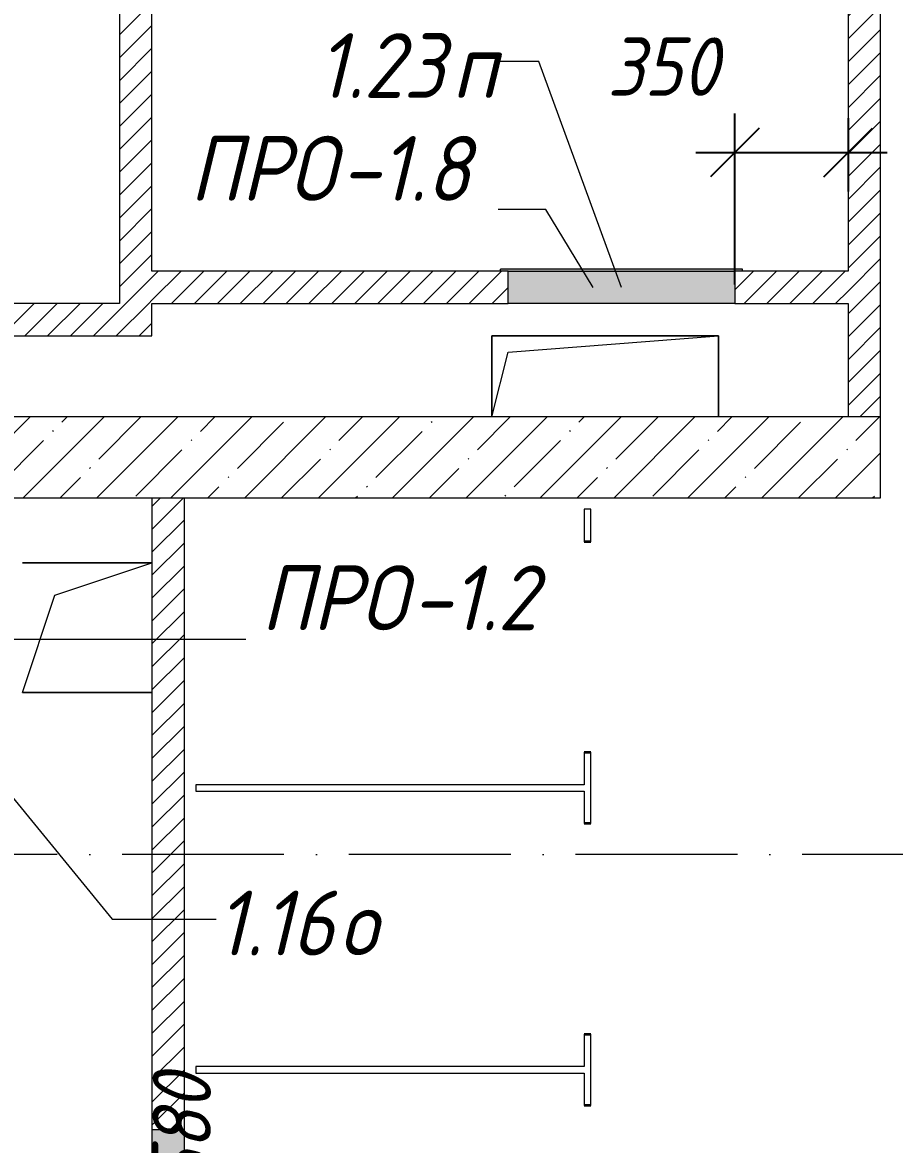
# Model space of a CAD drawing. Header units: millimetres. Extents: x -12989 to 629078, y -109036 to 555275.
# Drawn here: x 523013 to 525707, y 266827 to 270290 of the extents above; entities that cross this region are included whole.
import ezdxf

# ---------------------------------------------------------------- set-up
doc = ezdxf.new("R2010")
doc.units = ezdxf.units.MM
doc.linetypes.add('50_200_ШТРИХ_1Т_ш5_п1_п1_', pattern=[700, 500, -100, 0, -100])
for name, color, linetype, lineweight in [('A-____-____-DIMS', 7, 'Continuous', 9), ('A-DOOR-OPNG-MCUT', 7, 'Continuous', 35), ('A-FLOR-____-OTLN', 7, 'Continuous', 9), ('A-GENM-____-IDEN', 7, 'Continuous', 9), ('A-GENM-____-OTLN', 7, 'Continuous', 9), ('A-GLAZ-____-IDEN', 7, 'Continuous', 9), ('A-GLAZ-____-OTLN', 7, 'Continuous', 9), ('A-WALL-____-MCUT-1', 7, 'Continuous', 9), ('A-WALL-____-PATT-1', 7, 'Continuous', 9), ('A-WALL-FNSH-MCUT-1', 7, 'Continuous', 9), ('S-GRID-____-OTLN-1', 7, '50_200_ШТРИХ_1Т_ш5_п1_п1_', 9)]:
    doc.layers.add(name, color=color, linetype=linetype, lineweight=lineweight)
doc.layers.add('A-DOOR-____-OTLN-1', color=7, linetype='Continuous', lineweight=9, true_color=0xffffff)
doc.layers.add('A-GLAZ-____-OTLN-1', color=7, linetype='Continuous', lineweight=9, true_color=0xc0c0c0)
doc.styles.add('ISOCPEUR_I_10', font='isocpeui.ttf', dxfattribs={"width": 0.9, "height": 180})
doc.styles.add('ISOCPEUR_I_9', font='isocpeui.ttf', dxfattribs={"width": 0.9, "height": 250})
doc.dimstyles.new('ISO-1_8_0_9К_СРЕДНИЙ_Кладочные_4', dxfattribs={"dimscale": 304.8, "dimtxt": 179.276612, "dimasz": 0.492126, "dimexe": 0.393701, "dimexo": 0, "dimgap": 0, "dimtad": 1, "dimdec": 3, "dimrnd": 0.001, "dimdsep": 46, "dimtxsty": 'ISOCPEUR_I_10', "dimblk1": 'OBLIQUE', "dimblk2": 'OBLIQUE', "dimsah": 1, "dimcen": 0.09, "dimdle": 0.393701, "dimazin": 0, "dimtfac": 1, "dimtdec": 4, "dimtix": 1, "dimtmove": 1, "dimatfit": 3, "dimfxl": 1, "dimtvp": 1, "dimtolj": 1, "dimtzin": 0, "dimarcsym": 2})
pattern_1 = [(45, (513013.31, 265891.49), (-35.35534, 35.35534), [])]

# ---------------------------------------------------------------- blocks, each defined once
blk = doc.blocks.new('DOR_ДУ_распашная__1Ст_Прямоугольная_ШЕР - Вн_650х2100h_Кабинки С_у-17949503-АР1_План отверстий 1 этажа в осях 1-64_А-ГГ')
at = {"layer": 'A-DOOR-OPNG-MCUT'}
for p, q in [((-325, 10), (-325, -10)), ((325, -10), (325, 10))]:
    blk.add_line(p, q, dxfattribs=at)
blk = doc.blocks.new('AR_Отверстие Ниша - Лючок-32401328-АР1_План отверстий 1 этажа в осях 1-64_А-ГГ')
at = {"layer": 'A-GLAZ-____-OTLN'}
blk.add_hatch(color=256, dxfattribs=at).paths.add_polyline_path([(-200, -50), (200, -50), (200, 50), (-200, 50), (-200, -47)], flags=0)
for p, q in [((200, 50), (-200, 50)), ((200, -50), (200, 50)), ((-200, -50), (200, -50))]:
    blk.add_line(p, q, dxfattribs=at)
blk = doc.blocks.new('AR_Отверстие Ниша - Лючок-32405838-АР1_План отверстий 1 этажа в осях 1-64_А-ГГ')
at = {"layer": 'A-GLAZ-____-OTLN'}
blk.add_hatch(color=256, dxfattribs=at).paths.add_polyline_path([(350, -50), (350, 50), (-350, 50), (-350, -50)], flags=0)
for p, q in [((-350, 50), (350, 50)), ((-350, -50), (-350, 50)), ((350, 50), (350, -50)), ((350, -50), (-350, -50))]:
    blk.add_line(p, q, dxfattribs=at)
blk = doc.blocks.new('Л_Общий_Лючок - Лючок-29741595-АР1_План отверстий 1 этажа в осях 1-64_А-ГГ')
at = {"layer": 'A-GLAZ-____-OTLN-1'}
blk.add_hatch(color=256, dxfattribs=at).paths.add_polyline_path([(-24, 0), (-24, -6), (724, -6), (724, 0), (0, 0)], flags=0)
at = {"layer": 'A-GLAZ-____-OTLN'}
for p, q in [((-24, 0), (-24, -6)), ((724, 0), (724, -6)), ((-24, -6), (724, -6))]:
    blk.add_line(p, q, dxfattribs=at)
blk = doc.blocks.new('AR_Отверстие прямоугольное _в плите_ - AR_Отверстие прямоугольное _в плите_-30459221-АР1_План отверстий 1 этажа в осях 1-64_А-ГГ')
at = {"layer": 'A-GENM-____-OTLN'}
for p, q in [((350, 125), (-350, 125)), ((-350, 125), (-350, -125)), ((-300, 75), (350, 125)), ((350, -125), (350, 125)), ((-350, -125), (-300, 75))]:
    blk.add_line(p, q, dxfattribs=at)
blk = doc.blocks.new('AR_Отверстие прямоугольное _в плите_ - AR_Отверстие прямоугольное _в плите_-30459211-АР1_План отверстий 1 этажа в осях 1-64_А-ГГ')
at = {"layer": 'A-GENM-____-OTLN'}
for p, q in [((200, 200), (-200, 200)), ((-100, 100), (200, 200)), ((-200, -200), (-100, 100)), ((-200, -200), (200, -200))]:
    blk.add_line(p, q, dxfattribs=at)
blk = doc.blocks.new('_Oblique')
at = {"color": 0, "linetype": 'ByBlock', "lineweight": -2}
blk.add_line((-0.5, -0.5), (0.5, 0.5), dxfattribs=at)
blk = doc.blocks.new('*D5819')
at = {"layer": 'A-____-____-DIMS', "color": 0, "lineweight": -2, "transparency": 16777216}
for p, q in [((525213.3, 269481.7), (525213.3, 270008.6)), ((525563.3, 269994.7), (525563.3, 269768.6)), ((525093.3, 269888.6), (525683.3, 269888.6))]:
    blk.add_line(p, q, dxfattribs=at)
at = {"layer": 'Defpoints', "color": 0, "transparency": 16777216}
for p in [(525563.3, 269994.7), (525563.3, 269888.6), (525213.3, 269481.7)]:
    blk.add_point(p, dxfattribs=at)
at = {"layer": 'A-____-____-DIMS', "color": 0, "lineweight": -2, "transparency": 16777216, "xscale": 150, "yscale": 150, "zscale": 150, "rotation": 180}
blk.add_blockref('_Oblique', (525213.3, 269888.6), dxfattribs=at)
at = {"layer": 'A-____-____-DIMS', "color": 0, "lineweight": -2, "transparency": 16777216, "xscale": 150, "yscale": 150, "zscale": 150}
blk.add_blockref('_Oblique', (525563.3, 269888.6), dxfattribs=at)
at = {"layer": 'A-____-____-DIMS', "color": 0, "transparency": 16777216, "insert": (524818.9, 270243.8), "char_height": 180, "width": 409.578, "attachment_point": 1, "line_spacing_factor": 1.149209, "style": 'ISOCPEUR_I_10'}
blk.add_mtext('\\A1;350', dxfattribs=at)
blk = doc.blocks.new('*D5828')
at = {"layer": 'A-____-____-DIMS', "color": 0, "lineweight": -2, "transparency": 16777216}
for p, q in [((523707.7, 266777.3), (523857.7, 266777.3)), ((523857.7, 266777.3), (523857.7, 266472.5)), ((523857.7, 265772.5), (523857.7, 266592.5)), ((523465.3, 266472.5), (523977.7, 266472.5)), ((523563.3, 265892.5), (523977.7, 265892.5))]:
    blk.add_line(p, q, dxfattribs=at)
at = {"layer": 'Defpoints', "color": 0, "transparency": 16777216}
for p in [(523465.3, 266472.5), (523857.7, 266472.5), (523563.3, 265892.5)]:
    blk.add_point(p, dxfattribs=at)
at = {"layer": 'A-____-____-DIMS', "color": 0, "lineweight": -2, "transparency": 16777216, "xscale": 150, "yscale": 150, "zscale": 150}
for p, rotation in [((523857.7, 266472.5), 90), ((523857.7, 265892.5), 270)]:
    blk.add_blockref('_Oblique', p, dxfattribs=dict(at, rotation=rotation))
at = {"layer": 'A-____-____-DIMS', "color": 0, "transparency": 16777216, "insert": (523415.6, 266692.5), "char_height": 180, "width": 409.578, "attachment_point": 1, "rotation": 90, "line_spacing_factor": 1.149209, "style": 'ISOCPEUR_I_10'}
blk.add_mtext('\\A1;580', dxfattribs=at)

msp = doc.modelspace()

# ---------------------------------------------------------------- hatches: boundary and pattern name
at = {"layer": 'A-WALL-____-PATT-1'}
h = msp.add_hatch(dxfattribs=at)
h.set_pattern_fill('FP_5', color=256, style=0, pattern_type=2)
h.set_pattern_definition(pattern_1)
h.paths.add_polyline_path([(523313.3109, 269422.5335), (523413.3109, 269422.5335), (523413.3109, 271772.5335), (523313.3109, 271772.5335), (523313.3109, 270065.9535)], flags=0)
h = msp.add_hatch(dxfattribs=at)
h.set_pattern_fill('FP_5', color=256, style=0, pattern_type=2)
h.set_pattern_definition(pattern_1)
h.paths.add_polyline_path([(525663.3109, 269072.5335), (525663.3109, 271772.5335), (525563.3109, 271772.5335), (525563.3109, 269072.5335)], flags=0)
h = msp.add_hatch(dxfattribs=at)
h.set_pattern_fill('FP_5', color=256, style=0, pattern_type=2)
h.set_pattern_definition(pattern_1)
h.paths.add_polyline_path([(525370.6108, 269422.5335), (525563.3109, 269422.5335), (525563.3109, 269522.5335), (525213.3109, 269522.5335), (525213.3109, 269422.5335)], flags=0)
h.paths.add_polyline_path([(524513.3109, 269422.5335), (524513.3109, 269522.5335), (523413.3109, 269522.5335), (523413.3109, 269422.5335), (523603.1465, 269422.5335)], flags=0)
h = msp.add_hatch(dxfattribs=at)
h.set_pattern_fill('FP_5', color=256, style=0, pattern_type=2)
h.set_pattern_definition(pattern_1)
h.paths.add_polyline_path([(523413.3109, 269322.5335), (523413.3109, 269422.5335), (522063.3109, 269422.5335), (522063.3109, 269322.5335)], flags=0)
h.paths.add_polyline_path([(521563.3109, 269322.5335), (521563.3109, 269422.5335), (521313.3109, 269422.5335), (521313.3109, 269322.5335)], flags=0)
h.paths.add_polyline_path([(520813.3109, 269322.5335), (521013.3109, 269322.5335), (521013.3109, 269422.5335), (520813.3109, 269422.5335)], flags=0)
h = msp.add_hatch(dxfattribs=at)
h.set_pattern_fill('FP_27', color=256, style=0, pattern_type=2)
h.set_pattern_definition([(45, (513013.31, 265891.49), (-114.0493, 114.0493), []), (45, (513127.36, 265891.49), (-114.0493, 114.0493), [201.612, -40.322, 3.353, -36.97])])
h.paths.add_polyline_path([(525663.3109, 268822.5335), (525663.3109, 269072.5335), (521463.3109, 269072.5335), (521463.3109, 268822.5335), (525370.6108, 268822.5335)], flags=0)
h.paths.add_polyline_path([(521263.3109, 268822.5335), (521263.3109, 269072.5335), (520763.3109, 269072.5335), (520763.3109, 268822.5335)], flags=0)
h = msp.add_hatch(dxfattribs=at)
h.set_pattern_fill('FP_5', color=256, style=0, pattern_type=2)
h.set_pattern_definition(pattern_1)
h.paths.add_polyline_path([(523513.3109, 264472.5335), (523513.3109, 265892.5335), (523413.3109, 265892.5335), (523413.3109, 264472.5335)], flags=0)
h.paths.add_polyline_path([(523513.3109, 266092.5335), (523513.3109, 266422.5335), (523510.3109, 266422.5335), (523510.3109, 266469.5335), (523416.3109, 266469.5335), (523416.3109, 266422.5335), (523413.3109, 266422.5335), (523413.3109, 266092.5335), (523510.3109, 266092.5335)], flags=0)
h.paths.add_polyline_path([(523513.3109, 266872.5335), (523513.3109, 268822.5335), (523413.3109, 268822.5335), (523413.3109, 266872.5335)], flags=0)

# ---------------------------------------------------------------- linework, layer by layer
at = {"layer": 'A-FLOR-____-OTLN'}
for p, q in [((524463.3109, 269322.5335), (525163.3109, 269322.5335)), ((524463.3109, 269072.5335), (524463.3109, 269322.5335)), ((525163.3109, 269322.5335), (525163.3109, 269072.5335)), ((523013.3109, 268622.5335), (523413.3109, 268622.5335)), ((523413.3109, 268222.5335), (523013.3109, 268222.5335))]:
    msp.add_line(p, q, dxfattribs=at)
at = {"layer": 'A-GENM-____-IDEN'}
for p, q in [((524629.4422, 269712.3952), (524482.9653, 269712.3952)), ((524775.919, 269472.5335), (524629.4422, 269712.3952)), ((522963.3109, 268387.0973), (523703.2395, 268387.0973))]:
    msp.add_line(p, q, dxfattribs=at)
at = {"layer": 'A-GLAZ-____-IDEN'}
for p, q in [((524608.1966, 270169.3952), (524482.9653, 270169.3952)), ((524863.3109, 269472.5335), (524608.1966, 270169.3952)), ((522963.3109, 267922.5335), (523290.6123, 267522.9553)), ((523290.6123, 267522.9553), (523611.5603, 267522.9553))]:
    msp.add_line(p, q, dxfattribs=at)
at = {"layer": 'A-WALL-____-MCUT-1'}
for p, q in [((525663.3109, 269072.5335), (521463.3109, 269072.5335)), ((525663.3109, 268822.5335), (525663.3109, 269072.5335)), ((521463.3109, 268822.5335), (525663.3109, 268822.5335))]:
    msp.add_line(p, q, dxfattribs=at)
at = {"layer": 'A-WALL-FNSH-MCUT-1'}
for p, q in [((523313.3109, 271772.5335), (523313.3109, 269422.5335)), ((525563.3109, 271772.5335), (525563.3109, 269522.5335)), ((525663.3109, 269072.5335), (525663.3109, 271772.5335)), ((523413.3109, 269522.5335), (523413.3109, 271472.5335)), ((524513.3109, 269522.5335), (523413.3109, 269522.5335)), ((525563.3109, 269522.5335), (525213.3109, 269522.5335)), ((523313.3109, 269422.5335), (522063.3109, 269422.5335)), ((523413.3109, 269322.5335), (523413.3109, 269422.5335)), ((523413.3109, 269422.5335), (524513.3109, 269422.5335)), ((525213.3109, 269422.5335), (525563.3109, 269422.5335)), ((525563.3109, 269422.5335), (525563.3109, 269072.5335)), ((522063.3109, 269322.5335), (523413.3109, 269322.5335)), ((523413.3109, 268822.5335), (523413.3109, 266872.5335)), ((523513.3109, 266872.5335), (523513.3109, 268822.5335)), ((524768.3109, 268787.5335), (524748.3109, 268787.5335)), ((524748.3109, 268787.5335), (524748.3109, 268687.5335)), ((524768.3109, 268687.5335), (524768.3109, 268787.5335)), ((524748.3109, 268037.5335), (524748.3109, 267937.5335)), ((524768.3109, 267817.5335), (524768.3109, 268037.5335)), ((524748.3109, 267937.5335), (523548.3109, 267937.5335)), ((523548.3109, 267937.5335), (523548.3109, 267917.5335)), ((523548.3109, 267917.5335), (524748.3109, 267917.5335)), ((524748.3109, 267917.5335), (524748.3109, 267817.5335)), ((524748.3109, 267167.5335), (524748.3109, 267067.5335)), ((524768.3109, 266947.5335), (524768.3109, 267167.5335)), ((524748.3109, 267067.5335), (523548.3109, 267067.5335)), ((523548.3109, 267067.5335), (523548.3109, 267047.5335)), ((523548.3109, 267047.5335), (524748.3109, 267047.5335)), ((524748.3109, 267047.5335), (524748.3109, 266947.5335))]:
    msp.add_line(p, q, dxfattribs=at)
at = {"layer": 'S-GRID-____-OTLN-1'}
msp.add_line((616934.3705, 267722.5335), (508344.5407, 267722.5335), dxfattribs=at)

# ---------------------------------------------------------------- block references
at = {"layer": 'A-DOOR-____-OTLN-1', "rotation": 269.9999999999989}
for p in [(524758.3109, 268362.5335), (524758.3109, 267492.5335), (524758.3109, 266622.5335)]:
    msp.add_blockref('DOR_ДУ_распашная__1Ст_Прямоугольная_ШЕР - Вн_650х2100h_Кабинки С_у-17949503-АР1_План отверстий 1 этажа в осях 1-64_А-ГГ', p, dxfattribs=at)
at = {"layer": 'A-GENM-____-OTLN'}
for name, p in [('AR_Отверстие прямоугольное _в плите_ - AR_Отверстие прямоугольное _в плите_-30459221-АР1_План отверстий 1 этажа в осях 1-64_А-ГГ', (524813.3109, 269197.5335)), ('AR_Отверстие прямоугольное _в плите_ - AR_Отверстие прямоугольное _в плите_-30459211-АР1_План отверстий 1 этажа в осях 1-64_А-ГГ', (523213.3109, 268422.5335))]:
    msp.add_blockref(name, p, dxfattribs=at)
at = {"layer": 'A-GLAZ-____-OTLN'}
for name, p, rotation in [('Л_Общий_Лючок - Лючок-29741595-АР1_План отверстий 1 этажа в осях 1-64_А-ГГ', (525213.3109, 269522.5335), 180), ('AR_Отверстие Ниша - Лючок-32401328-АР1_План отверстий 1 этажа в осях 1-64_А-ГГ', (523463.3109, 266672.5335), 89.9999999999997)]:
    msp.add_blockref(name, p, dxfattribs=dict(at, rotation=rotation))
msp.add_blockref('AR_Отверстие Ниша - Лючок-32405838-АР1_План отверстий 1 этажа в осях 1-64_А-ГГ', (524863.3109, 269472.5335), dxfattribs=at)

# ---------------------------------------------------------------- texts
at = {"layer": 'A-GENM-____-IDEN', "char_height": 200, "attachment_point": 1, "style": 'ISOCPEUR_I_9'}
for s, insert, width in [('ПРО', (523530.1086, 269939.5113), 562.784625), ('-1.8', (523994.4524, 269939.5113), 505.063125), ('ПРО', (523750.3828, 268614.2135), 562.784625), ('-1.2', (524214.7265, 268614.2135), 505.063125)]:
    msp.add_mtext(s, dxfattribs=dict(at, insert=insert, width=width))
at = {"layer": 'A-GLAZ-____-IDEN', "char_height": 200, "attachment_point": 1, "style": 'ISOCPEUR_I_9'}
for s, insert, width in [('1.23', (523923.5137, 270257.0098), 505.063125), ('\\fISOCPEUR|b0|i1|c204|p34|;\\W.9;п', (524340.2324, 270257.0098), 158.734125), ('1.16', (523611.5603, 267610.5698), 461.772), ('\\fISOCPEUR|b0|i1|c204|p34|;\\W.9;о', (523992.5603, 267610.5698), 158.734125)]:
    msp.add_mtext(s, dxfattribs=dict(at, insert=insert, width=width))

# ---------------------------------------------------------------- dimensions: what is measured, and where the dimension line sits
at = {"layer": 'A-____-____-DIMS'}
dim = msp.add_linear_dim(base=(525563.3109, 269888.6175), p1=(525213.3109, 269481.6535), p2=(525563.3109, 269994.6836), dimstyle='ISO-1_8_0_9К_СРЕДНИЙ_Кладочные_4', override={"dimpost": '<>', "dimfxl": 621.047342}, dxfattribs=at)
dim.commit()
dim.dimension.update_dxf_attribs({"geometry": '*D5819', "text_midpoint": (525023.664, 270003.7796), "dimtype": 160})
dim = msp.add_linear_dim(base=(523857.6888, 266472.5335), p1=(523563.3109, 265892.5335), p2=(523465.3376, 266472.5335), angle=90, dimstyle='ISO-1_8_0_9К_СРЕДНИЙ_Кладочные_4', override={"dimpost": '<>', "dimfxl": 588.216596}, dxfattribs=at)
dim.commit()
dim.dimension.update_dxf_attribs({"geometry": '*D5828', "text_midpoint": (523742.5267, 266777.2987), "dimtype": 160, "text_rotation": 90})

doc.saveas('drawing.dxf')
